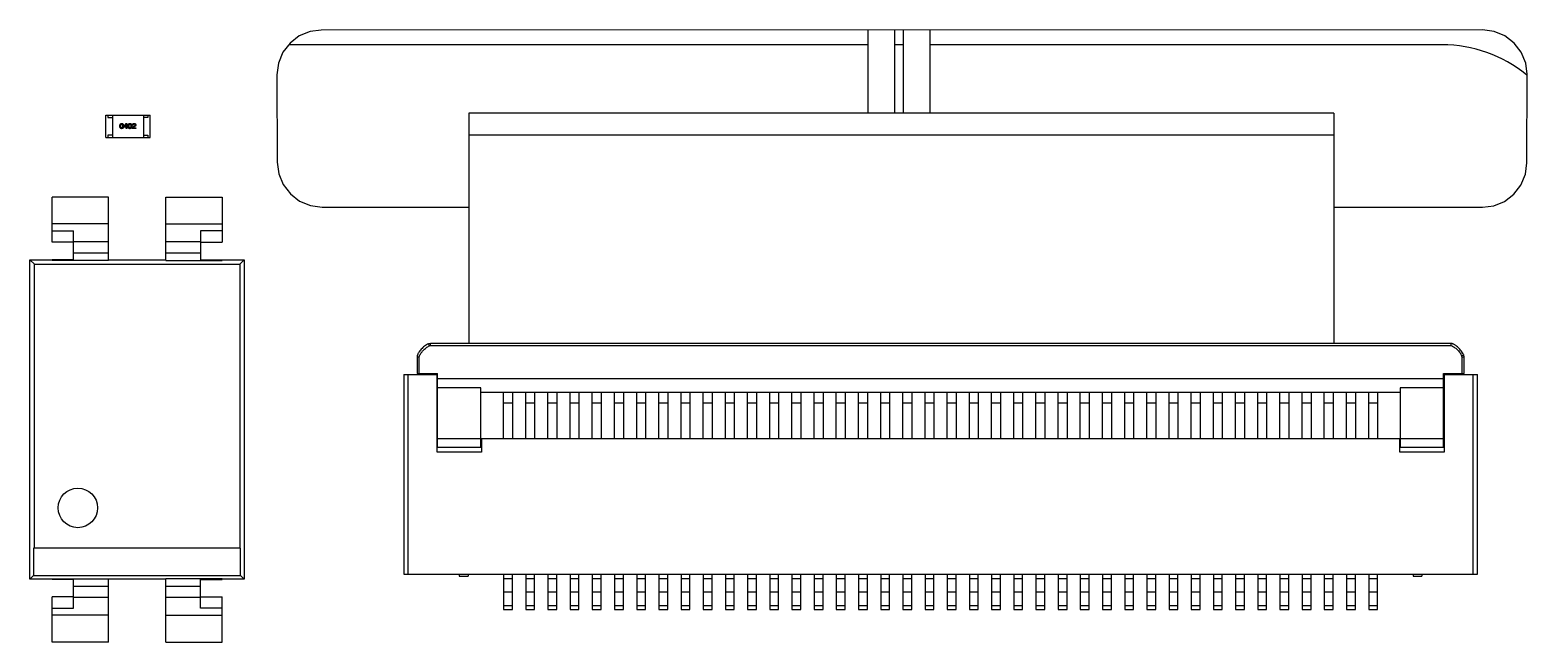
# Model space of a CAD drawing. Header units: inches. Extents: x -190 to 160, y -110 to 38.
# Drawn here: x 96.94 to 130.69, y -48.86 to -35.06 of the extents above; entities that cross this region are included whole.
import ezdxf

# ---------------------------------------------------------------- set-up
doc = ezdxf.new("R2010")
doc.units = ezdxf.units.IN
doc.header["$LTSCALE"] = 1.21
doc.header["$MEASUREMENT"] = 0
doc.layers.get('0').update_dxf_attribs({"linetype": 'CONTINUOUS'})
doc.layers.add('02___PRT_ALL_AXES', color=7, linetype='CONTINUOUS')

msp = doc.modelspace()

# ---------------------------------------------------------------- linework, layer by layer
at = {"color": 7, "linetype": 'Continuous'}
for p, q in [((103.506, -35.068), (103.256, -35.097)), ((129.684, -35.063), (103.506, -35.068)), ((129.945, -35.097), (129.684, -35.063)), ((102.804, -35.358), (102.643, -35.567)), ((115.826, -35.397), (102.774, -35.397)), ((103.013, -35.198), (102.804, -35.358)), ((103.256, -35.097), (103.013, -35.198)), ((116.626, -35.397), (116.426, -35.397)), ((128.776, -35.397), (117.226, -35.397)), ((130.189, -35.198), (129.945, -35.097)), ((130.397, -35.358), (130.189, -35.198)), ((130.558, -35.567), (130.397, -35.358)), ((102.643, -35.567), (102.543, -35.811)), ((130.658, -35.811), (130.558, -35.567)), ((102.543, -35.811), (102.508, -36.072)), ((102.508, -36.072), (102.517, -38.047)), ((130.688, -36.061), (130.658, -35.811)), ((130.684, -38.056), (130.688, -36.061)), ((98.65, -36.985), (99.65, -36.985)), ((98.65, -37.485), (98.65, -36.985)), ((98.7, -36.985), (98.7, -37.035)), ((98.7, -37.035), (98.8, -37.035)), ((98.8, -36.985), (98.8, -37.485)), ((99.5, -36.985), (99.5, -37.485)), ((99.6, -37.035), (99.5, -37.035)), ((99.6, -36.985), (99.6, -37.035)), ((99.65, -37.485), (99.65, -36.985)), ((126.336, -36.937), (106.836, -36.937)), ((106.836, -36.937), (106.836, -42.13)), ((126.336, -36.937), (126.336, -42.13)), ((98.8, -37.435), (98.7, -37.435)), ((98.7, -37.435), (98.7, -37.485)), ((99.061, -37.244), (99.114, -37.169)), ((99.061, -37.258), (99.061, -37.244)), ((99.112, -37.258), (99.061, -37.258)), ((99.112, -37.192), (99.074, -37.246)), ((99.074, -37.246), (99.112, -37.246)), ((99.112, -37.192), (99.112, -37.192)), ((99.112, -37.246), (99.112, -37.192)), ((99.112, -37.287), (99.112, -37.258)), ((99.127, -37.287), (99.112, -37.287)), ((99.114, -37.169), (99.127, -37.169)), ((99.127, -37.169), (99.127, -37.246)), ((99.127, -37.246), (99.145, -37.246)), ((99.145, -37.258), (99.127, -37.258)), ((99.127, -37.258), (99.127, -37.287)), ((99.145, -37.246), (99.145, -37.258)), ((99.328, -37.287), (99.248, -37.287)), ((99.265, -37.212), (99.25, -37.212)), ((99.264, -37.273), (99.328, -37.273)), ((99.275, -37.24), (99.291, -37.231)), ((99.296, -37.244), (99.284, -37.251)), ((99.328, -37.273), (99.328, -37.287)), ((99.5, -37.435), (99.6, -37.435)), ((99.6, -37.435), (99.6, -37.485)), ((126.336, -37.437), (106.836, -37.437)), ((98.65, -37.485), (99.65, -37.485)), ((102.517, -38.047), (102.551, -38.308)), ((130.65, -38.317), (130.684, -38.056)), ((102.551, -38.308), (102.652, -38.551)), ((130.549, -38.56), (130.65, -38.317)), ((102.652, -38.551), (102.812, -38.76)), ((102.812, -38.76), (103.021, -38.92)), ((130.18, -38.929), (130.389, -38.769)), ((130.389, -38.769), (130.549, -38.56)), ((98.713, -38.832), (97.443, -38.832)), ((97.443, -39.851), (97.443, -38.832)), ((98.713, -40.26), (98.713, -38.832)), ((100.003, -38.832), (101.273, -38.832)), ((100.003, -40.26), (100.003, -38.832)), ((101.273, -38.832), (101.273, -39.851)), ((103.021, -38.92), (103.265, -39.021)), ((103.265, -39.021), (103.526, -39.056)), ((103.526, -39.056), (106.836, -39.056)), ((126.336, -39.059), (129.687, -39.059)), ((129.687, -39.059), (129.937, -39.03)), ((129.937, -39.03), (130.18, -38.929)), ((98.713, -39.437), (97.443, -39.437)), ((100.003, -39.437), (101.273, -39.437)), ((97.443, -39.595), (97.927, -39.595)), ((97.927, -40.244), (97.927, -39.595)), ((101.273, -39.595), (100.789, -39.595)), ((100.789, -39.595), (100.789, -40.244)), ((97.927, -39.851), (97.443, -39.851)), ((98.713, -39.843), (97.927, -39.843)), ((97.927, -40.087), (98.713, -40.087)), ((100.789, -39.843), (100.003, -39.843)), ((100.003, -40.087), (100.789, -40.087)), ((100.789, -39.851), (101.273, -39.851)), ((96.942, -40.247), (97.443, -40.247)), ((96.942, -47.448), (96.942, -40.247)), ((96.942, -40.247), (97.042, -40.346)), ((97.042, -40.346), (101.674, -40.346)), ((97.042, -46.745), (97.042, -40.346)), ((97.927, -40.244), (97.443, -40.244)), ((97.443, -40.26), (97.443, -40.244)), ((98.713, -40.26), (97.443, -40.26)), ((98.713, -40.247), (100.003, -40.247)), ((100.003, -40.26), (101.273, -40.26)), ((100.789, -40.244), (101.273, -40.244)), ((101.273, -40.26), (101.273, -40.244)), ((101.273, -40.247), (101.773, -40.247)), ((101.773, -40.247), (101.674, -40.346)), ((101.674, -40.346), (101.674, -46.745)), ((101.773, -40.247), (101.773, -47.448)), ((105.968, -42.13), (105.928, -42.138)), ((105.946, -42.185), (105.928, -42.138)), ((105.946, -42.185), (105.968, -42.18)), ((128.968, -42.13), (105.968, -42.13)), ((105.968, -42.18), (105.968, -42.13)), ((105.968, -42.18), (128.968, -42.18)), ((128.968, -42.13), (128.968, -42.18)), ((105.668, -42.43), (105.718, -42.43)), ((105.668, -42.43), (105.668, -42.81)), ((105.718, -42.81), (105.718, -42.43)), ((129.213, -42.407), (129.26, -42.39)), ((129.213, -42.407), (129.218, -42.43)), ((129.218, -42.43), (129.268, -42.43)), ((129.218, -42.43), (129.218, -42.81)), ((129.268, -42.43), (129.26, -42.39)), ((129.268, -42.81), (129.268, -42.43)), ((105.368, -42.83), (106.128, -42.83)), ((105.368, -42.83), (105.368, -47.33)), ((105.468, -47.33), (105.468, -42.83)), ((105.668, -42.81), (106.128, -42.81)), ((106.118, -44.58), (106.118, -42.83)), ((106.128, -44.47), (106.128, -42.81)), ((128.808, -42.81), (129.268, -42.81)), ((128.808, -44.47), (128.808, -42.81)), ((128.808, -42.83), (129.568, -42.83)), ((128.818, -42.83), (128.818, -44.58)), ((129.468, -42.83), (129.468, -47.33)), ((129.568, -47.33), (129.568, -42.83)), ((128.808, -42.93), (106.128, -42.93)), ((107.108, -43.13), (106.128, -43.13)), ((107.108, -44.47), (107.108, -43.13)), ((128.808, -43.13), (127.828, -43.13)), ((127.828, -43.13), (127.828, -44.47)), ((106.118, -43.33), (106.128, -43.33)), ((107.108, -43.23), (127.828, -43.23)), ((107.618, -44.28), (107.618, -43.23)), ((107.618, -43.473), (107.818, -43.473)), ((107.818, -43.23), (107.818, -44.28)), ((108.118, -44.28), (108.118, -43.23)), ((108.118, -43.473), (108.318, -43.473)), ((108.318, -43.23), (108.318, -44.28)), ((108.618, -44.28), (108.618, -43.23)), ((108.618, -43.473), (108.818, -43.473)), ((108.818, -43.23), (108.818, -44.28)), ((109.118, -44.28), (109.118, -43.23)), ((109.118, -43.473), (109.318, -43.473)), ((109.318, -43.23), (109.318, -44.28)), ((109.618, -44.28), (109.618, -43.23)), ((109.618, -43.473), (109.818, -43.473)), ((109.818, -43.23), (109.818, -44.28)), ((110.118, -44.28), (110.118, -43.23)), ((110.118, -43.473), (110.318, -43.473)), ((110.318, -43.23), (110.318, -44.28)), ((110.618, -44.28), (110.618, -43.23)), ((110.618, -43.473), (110.818, -43.473)), ((110.818, -43.23), (110.818, -44.28)), ((111.118, -44.28), (111.118, -43.23)), ((111.118, -43.473), (111.318, -43.473)), ((111.318, -43.23), (111.318, -44.28)), ((111.618, -44.28), (111.618, -43.23)), ((111.618, -43.473), (111.818, -43.473)), ((111.818, -43.23), (111.818, -44.28)), ((112.118, -44.28), (112.118, -43.23)), ((112.118, -43.473), (112.318, -43.473)), ((112.318, -43.23), (112.318, -44.28)), ((112.618, -44.28), (112.618, -43.23)), ((112.618, -43.473), (112.818, -43.473)), ((112.818, -43.23), (112.818, -44.28)), ((113.118, -44.28), (113.118, -43.23)), ((113.118, -43.473), (113.318, -43.473)), ((113.318, -43.23), (113.318, -44.28)), ((113.618, -44.28), (113.618, -43.23)), ((113.618, -43.473), (113.818, -43.473)), ((113.818, -43.23), (113.818, -44.28)), ((114.118, -44.28), (114.118, -43.23)), ((114.118, -43.473), (114.318, -43.473)), ((114.318, -43.23), (114.318, -44.28)), ((114.618, -44.28), (114.618, -43.23)), ((114.618, -43.473), (114.818, -43.473)), ((114.818, -43.23), (114.818, -44.28)), ((115.118, -44.28), (115.118, -43.23)), ((115.118, -43.473), (115.318, -43.473)), ((115.318, -43.23), (115.318, -44.28)), ((115.618, -44.28), (115.618, -43.23)), ((115.618, -43.473), (115.818, -43.473)), ((115.818, -43.23), (115.818, -44.28)), ((116.118, -44.28), (116.118, -43.23)), ((116.118, -43.473), (116.318, -43.473)), ((116.318, -43.23), (116.318, -44.28)), ((116.618, -44.28), (116.618, -43.23)), ((116.618, -43.473), (116.818, -43.473)), ((116.818, -43.23), (116.818, -44.28)), ((117.118, -44.28), (117.118, -43.23)), ((117.118, -43.473), (117.318, -43.473)), ((117.318, -43.23), (117.318, -44.28)), ((117.618, -44.28), (117.618, -43.23)), ((117.618, -43.473), (117.818, -43.473)), ((117.818, -43.23), (117.818, -44.28)), ((118.118, -44.28), (118.118, -43.23)), ((118.118, -43.473), (118.318, -43.473)), ((118.318, -43.23), (118.318, -44.28)), ((118.618, -44.28), (118.618, -43.23)), ((118.618, -43.473), (118.818, -43.473)), ((118.818, -43.23), (118.818, -44.28)), ((119.118, -44.28), (119.118, -43.23)), ((119.118, -43.473), (119.318, -43.473)), ((119.318, -43.23), (119.318, -44.28)), ((119.618, -44.28), (119.618, -43.23)), ((119.618, -43.473), (119.818, -43.473)), ((119.818, -43.23), (119.818, -44.28)), ((120.118, -44.28), (120.118, -43.23)), ((120.118, -43.473), (120.318, -43.473)), ((120.318, -43.23), (120.318, -44.28)), ((120.618, -44.28), (120.618, -43.23)), ((120.618, -43.473), (120.818, -43.473)), ((120.818, -43.23), (120.818, -44.28)), ((121.118, -44.28), (121.118, -43.23)), ((121.118, -43.473), (121.318, -43.473)), ((121.318, -43.23), (121.318, -44.28)), ((121.618, -44.28), (121.618, -43.23)), ((121.618, -43.473), (121.818, -43.473)), ((121.818, -43.23), (121.818, -44.28)), ((122.118, -44.28), (122.118, -43.23)), ((122.118, -43.473), (122.318, -43.473)), ((122.318, -43.23), (122.318, -44.28)), ((122.618, -44.28), (122.618, -43.23)), ((122.618, -43.473), (122.818, -43.473)), ((122.818, -43.23), (122.818, -44.28)), ((123.118, -44.28), (123.118, -43.23)), ((123.118, -43.473), (123.318, -43.473)), ((123.318, -43.23), (123.318, -44.28)), ((123.618, -44.28), (123.618, -43.23)), ((123.618, -43.473), (123.818, -43.473)), ((123.818, -43.23), (123.818, -44.28)), ((124.118, -44.28), (124.118, -43.23)), ((124.118, -43.473), (124.318, -43.473)), ((124.318, -43.23), (124.318, -44.28)), ((124.618, -44.28), (124.618, -43.23)), ((124.618, -43.473), (124.818, -43.473)), ((124.818, -43.23), (124.818, -44.28)), ((125.118, -44.28), (125.118, -43.23)), ((125.118, -43.473), (125.318, -43.473)), ((125.318, -43.23), (125.318, -44.28)), ((125.618, -44.28), (125.618, -43.23)), ((125.618, -43.473), (125.818, -43.473)), ((125.818, -43.23), (125.818, -44.28)), ((126.118, -44.28), (126.118, -43.23)), ((126.118, -43.473), (126.318, -43.473)), ((126.318, -43.23), (126.318, -44.28)), ((126.618, -44.28), (126.618, -43.23)), ((126.618, -43.473), (126.818, -43.473)), ((126.818, -43.23), (126.818, -44.28)), ((127.118, -44.28), (127.118, -43.23)), ((127.118, -43.473), (127.318, -43.473)), ((127.318, -43.23), (127.318, -44.28)), ((128.808, -43.33), (128.818, -43.33)), ((106.128, -44.27), (107.618, -44.27)), ((106.128, -44.47), (107.108, -44.47)), ((127.818, -44.28), (107.118, -44.28)), ((107.118, -44.28), (107.118, -44.58)), ((107.818, -44.27), (108.118, -44.27)), ((108.318, -44.27), (108.618, -44.27)), ((108.818, -44.27), (109.118, -44.27)), ((109.318, -44.27), (109.618, -44.27)), ((109.818, -44.27), (110.118, -44.27)), ((110.318, -44.27), (110.618, -44.27)), ((110.818, -44.27), (111.118, -44.27)), ((111.318, -44.27), (111.618, -44.27)), ((111.818, -44.27), (112.118, -44.27)), ((112.318, -44.27), (112.618, -44.27)), ((112.818, -44.27), (113.118, -44.27)), ((113.318, -44.27), (113.618, -44.27)), ((113.818, -44.27), (114.118, -44.27)), ((114.318, -44.27), (114.618, -44.27)), ((114.818, -44.27), (115.118, -44.27)), ((115.318, -44.27), (115.618, -44.27)), ((115.818, -44.27), (116.118, -44.27)), ((116.318, -44.27), (116.618, -44.27)), ((116.818, -44.27), (117.118, -44.27)), ((117.318, -44.27), (117.618, -44.27)), ((117.818, -44.27), (118.118, -44.27)), ((118.318, -44.27), (118.618, -44.27)), ((118.818, -44.27), (119.118, -44.27)), ((119.318, -44.27), (119.618, -44.27)), ((119.818, -44.27), (120.118, -44.27)), ((120.318, -44.27), (120.618, -44.27)), ((120.818, -44.27), (121.118, -44.27)), ((121.318, -44.27), (121.618, -44.27)), ((121.818, -44.27), (122.118, -44.27)), ((122.318, -44.27), (122.618, -44.27)), ((122.818, -44.27), (123.118, -44.27)), ((123.318, -44.27), (123.618, -44.27)), ((123.818, -44.27), (124.118, -44.27)), ((124.318, -44.27), (124.618, -44.27)), ((124.818, -44.27), (125.118, -44.27)), ((125.318, -44.27), (125.618, -44.27)), ((125.818, -44.27), (126.118, -44.27)), ((126.318, -44.27), (126.618, -44.27)), ((126.818, -44.27), (127.118, -44.27)), ((127.318, -44.27), (128.808, -44.27)), ((127.818, -44.58), (127.818, -44.28)), ((127.828, -44.47), (128.808, -44.47)), ((107.118, -44.58), (106.118, -44.58)), ((128.818, -44.58), (127.818, -44.58)), ((101.69, -46.745), (97.026, -46.745)), ((97.026, -46.745), (97.026, -47.364)), ((101.69, -47.364), (101.69, -46.745)), ((96.942, -47.448), (97.026, -47.364)), ((97.443, -47.448), (96.942, -47.448)), ((97.026, -47.364), (101.69, -47.364)), ((97.443, -47.435), (98.713, -47.435)), ((97.443, -47.451), (97.443, -47.435)), ((97.927, -47.451), (97.443, -47.451)), ((97.927, -48.099), (97.927, -47.451)), ((98.713, -48.862), (98.713, -47.435)), ((100.003, -47.448), (98.713, -47.448)), ((101.273, -47.435), (100.003, -47.435)), ((100.003, -48.862), (100.003, -47.435)), ((100.789, -47.451), (101.273, -47.451)), ((100.789, -48.099), (100.789, -47.451)), ((101.273, -47.451), (101.273, -47.435)), ((101.773, -47.448), (101.273, -47.448)), ((101.773, -47.448), (101.69, -47.364)), ((105.368, -47.33), (129.568, -47.33)), ((106.618, -47.33), (106.618, -47.38)), ((106.618, -47.38), (106.818, -47.38)), ((106.818, -47.33), (106.818, -47.38)), ((107.618, -47.33), (107.618, -48.13)), ((107.618, -47.43), (107.818, -47.43)), ((107.818, -48.13), (107.818, -47.33)), ((108.118, -47.33), (108.118, -48.13)), ((108.118, -47.43), (108.318, -47.43)), ((108.318, -48.13), (108.318, -47.33)), ((108.618, -47.33), (108.618, -48.13)), ((108.618, -47.43), (108.818, -47.43)), ((108.818, -48.13), (108.818, -47.33)), ((109.118, -47.33), (109.118, -48.13)), ((109.118, -47.43), (109.318, -47.43)), ((109.318, -48.13), (109.318, -47.33)), ((109.618, -47.33), (109.618, -48.13)), ((109.618, -47.43), (109.818, -47.43)), ((109.818, -48.13), (109.818, -47.33)), ((110.118, -47.33), (110.118, -48.13)), ((110.118, -47.43), (110.318, -47.43)), ((110.318, -48.13), (110.318, -47.33)), ((110.618, -47.33), (110.618, -48.13)), ((110.618, -47.43), (110.818, -47.43)), ((110.818, -48.13), (110.818, -47.33)), ((111.118, -47.33), (111.118, -48.13)), ((111.118, -47.43), (111.318, -47.43)), ((111.318, -48.13), (111.318, -47.33)), ((111.618, -47.33), (111.618, -48.13)), ((111.618, -47.43), (111.818, -47.43)), ((111.818, -48.13), (111.818, -47.33)), ((112.118, -47.33), (112.118, -48.13)), ((112.118, -47.43), (112.318, -47.43)), ((112.318, -48.13), (112.318, -47.33)), ((112.618, -47.33), (112.618, -48.13)), ((112.618, -47.43), (112.818, -47.43)), ((112.818, -48.13), (112.818, -47.33)), ((113.118, -47.33), (113.118, -48.13)), ((113.118, -47.43), (113.318, -47.43)), ((113.318, -48.13), (113.318, -47.33)), ((113.618, -47.33), (113.618, -48.13)), ((113.618, -47.43), (113.818, -47.43)), ((113.818, -48.13), (113.818, -47.33)), ((114.118, -47.33), (114.118, -48.13)), ((114.118, -47.43), (114.318, -47.43)), ((114.318, -48.13), (114.318, -47.33)), ((114.618, -47.33), (114.618, -48.13)), ((114.618, -47.43), (114.818, -47.43)), ((114.818, -48.13), (114.818, -47.33)), ((115.118, -47.33), (115.118, -48.13)), ((115.118, -47.43), (115.318, -47.43)), ((115.318, -48.13), (115.318, -47.33)), ((115.618, -47.33), (115.618, -48.13)), ((115.618, -47.43), (115.818, -47.43)), ((115.818, -48.13), (115.818, -47.33)), ((116.118, -47.33), (116.118, -48.13)), ((116.118, -47.43), (116.318, -47.43)), ((116.318, -48.13), (116.318, -47.33)), ((116.618, -47.33), (116.618, -48.13)), ((116.618, -47.43), (116.818, -47.43)), ((116.818, -48.13), (116.818, -47.33)), ((117.118, -47.33), (117.118, -48.13)), ((117.118, -47.43), (117.318, -47.43)), ((117.318, -48.13), (117.318, -47.33)), ((117.618, -47.33), (117.618, -48.13)), ((117.618, -47.43), (117.818, -47.43)), ((117.818, -48.13), (117.818, -47.33)), ((118.118, -47.33), (118.118, -48.13)), ((118.118, -47.43), (118.318, -47.43)), ((118.318, -48.13), (118.318, -47.33)), ((118.618, -47.33), (118.618, -48.13)), ((118.618, -47.43), (118.818, -47.43)), ((118.818, -48.13), (118.818, -47.33)), ((119.118, -47.33), (119.118, -48.13)), ((119.118, -47.43), (119.318, -47.43)), ((119.318, -48.13), (119.318, -47.33)), ((119.618, -47.33), (119.618, -48.13)), ((119.618, -47.43), (119.818, -47.43)), ((119.818, -48.13), (119.818, -47.33)), ((120.118, -47.33), (120.118, -48.13)), ((120.118, -47.43), (120.318, -47.43)), ((120.318, -48.13), (120.318, -47.33)), ((120.618, -47.33), (120.618, -48.13)), ((120.618, -47.43), (120.818, -47.43)), ((120.818, -48.13), (120.818, -47.33)), ((121.118, -47.33), (121.118, -48.13)), ((121.118, -47.43), (121.318, -47.43)), ((121.318, -48.13), (121.318, -47.33)), ((121.618, -47.33), (121.618, -48.13)), ((121.618, -47.43), (121.818, -47.43)), ((121.818, -48.13), (121.818, -47.33)), ((122.118, -47.33), (122.118, -48.13)), ((122.118, -47.43), (122.318, -47.43)), ((122.318, -48.13), (122.318, -47.33)), ((122.618, -47.33), (122.618, -48.13)), ((122.618, -47.43), (122.818, -47.43)), ((122.818, -48.13), (122.818, -47.33)), ((123.118, -47.33), (123.118, -48.13)), ((123.118, -47.43), (123.318, -47.43)), ((123.318, -48.13), (123.318, -47.33)), ((123.618, -47.33), (123.618, -48.13)), ((123.618, -47.43), (123.818, -47.43)), ((123.818, -48.13), (123.818, -47.33)), ((124.118, -47.33), (124.118, -48.13)), ((124.118, -47.43), (124.318, -47.43)), ((124.318, -48.13), (124.318, -47.33)), ((124.618, -47.33), (124.618, -48.13)), ((124.618, -47.43), (124.818, -47.43)), ((124.818, -48.13), (124.818, -47.33)), ((125.118, -47.33), (125.118, -48.13)), ((125.118, -47.43), (125.318, -47.43)), ((125.318, -48.13), (125.318, -47.33)), ((125.618, -47.33), (125.618, -48.13)), ((125.618, -47.43), (125.818, -47.43)), ((125.818, -48.13), (125.818, -47.33)), ((126.118, -47.33), (126.118, -48.13)), ((126.118, -47.43), (126.318, -47.43)), ((126.318, -48.13), (126.318, -47.33)), ((126.618, -47.33), (126.618, -48.13)), ((126.618, -47.43), (126.818, -47.43)), ((126.818, -48.13), (126.818, -47.33)), ((127.118, -47.33), (127.118, -48.13)), ((127.118, -47.43), (127.318, -47.43)), ((127.318, -48.13), (127.318, -47.33)), ((128.118, -47.33), (128.118, -47.38)), ((128.118, -47.38), (128.318, -47.38)), ((128.318, -47.33), (128.318, -47.38)), ((97.927, -47.843), (97.443, -47.843)), ((97.443, -48.862), (97.443, -47.843)), ((98.713, -47.607), (97.927, -47.607)), ((97.927, -47.851), (98.713, -47.851)), ((100.789, -47.607), (100.003, -47.607)), ((100.003, -47.851), (100.789, -47.851)), ((100.789, -47.843), (101.273, -47.843)), ((101.273, -48.862), (101.273, -47.843)), ((107.618, -47.73), (107.818, -47.73)), ((108.118, -47.73), (108.318, -47.73)), ((108.618, -47.73), (108.818, -47.73)), ((109.118, -47.73), (109.318, -47.73)), ((109.618, -47.73), (109.818, -47.73)), ((110.118, -47.73), (110.318, -47.73)), ((110.618, -47.73), (110.818, -47.73)), ((111.118, -47.73), (111.318, -47.73)), ((111.618, -47.73), (111.818, -47.73)), ((112.118, -47.73), (112.318, -47.73)), ((112.618, -47.73), (112.818, -47.73)), ((113.118, -47.73), (113.318, -47.73)), ((113.618, -47.73), (113.818, -47.73)), ((114.118, -47.73), (114.318, -47.73)), ((114.618, -47.73), (114.818, -47.73)), ((115.118, -47.73), (115.318, -47.73)), ((115.618, -47.73), (115.818, -47.73)), ((116.118, -47.73), (116.318, -47.73)), ((116.618, -47.73), (116.818, -47.73)), ((117.118, -47.73), (117.318, -47.73)), ((117.618, -47.73), (117.818, -47.73)), ((118.118, -47.73), (118.318, -47.73)), ((118.618, -47.73), (118.818, -47.73)), ((119.118, -47.73), (119.318, -47.73)), ((119.618, -47.73), (119.818, -47.73)), ((120.118, -47.73), (120.318, -47.73)), ((120.618, -47.73), (120.818, -47.73)), ((121.118, -47.73), (121.318, -47.73)), ((121.618, -47.73), (121.818, -47.73)), ((122.118, -47.73), (122.318, -47.73)), ((122.618, -47.73), (122.818, -47.73)), ((123.118, -47.73), (123.318, -47.73)), ((123.618, -47.73), (123.818, -47.73)), ((124.118, -47.73), (124.318, -47.73)), ((124.618, -47.73), (124.818, -47.73)), ((125.118, -47.73), (125.318, -47.73)), ((125.618, -47.73), (125.818, -47.73)), ((126.118, -47.73), (126.318, -47.73)), ((126.618, -47.73), (126.818, -47.73)), ((127.118, -47.73), (127.318, -47.73)), ((97.443, -48.099), (97.927, -48.099)), ((101.273, -48.099), (100.789, -48.099)), ((107.818, -48.047), (107.618, -48.047)), ((107.618, -48.13), (107.818, -48.13)), ((108.318, -48.047), (108.118, -48.047)), ((108.118, -48.13), (108.318, -48.13)), ((108.818, -48.047), (108.618, -48.047)), ((108.618, -48.13), (108.818, -48.13)), ((109.318, -48.047), (109.118, -48.047)), ((109.118, -48.13), (109.318, -48.13)), ((109.818, -48.047), (109.618, -48.047)), ((109.618, -48.13), (109.818, -48.13)), ((110.318, -48.047), (110.118, -48.047)), ((110.118, -48.13), (110.318, -48.13)), ((110.818, -48.047), (110.618, -48.047)), ((110.618, -48.13), (110.818, -48.13)), ((111.318, -48.047), (111.118, -48.047)), ((111.118, -48.13), (111.318, -48.13)), ((111.818, -48.047), (111.618, -48.047)), ((111.618, -48.13), (111.818, -48.13)), ((112.318, -48.047), (112.118, -48.047)), ((112.118, -48.13), (112.318, -48.13)), ((112.818, -48.047), (112.618, -48.047)), ((112.618, -48.13), (112.818, -48.13)), ((113.318, -48.047), (113.118, -48.047)), ((113.118, -48.13), (113.318, -48.13)), ((113.818, -48.047), (113.618, -48.047)), ((113.618, -48.13), (113.818, -48.13)), ((114.318, -48.047), (114.118, -48.047)), ((114.118, -48.13), (114.318, -48.13)), ((114.818, -48.047), (114.618, -48.047)), ((114.618, -48.13), (114.818, -48.13)), ((115.318, -48.047), (115.118, -48.047)), ((115.118, -48.13), (115.318, -48.13)), ((115.818, -48.047), (115.618, -48.047)), ((115.618, -48.13), (115.818, -48.13)), ((116.318, -48.047), (116.118, -48.047)), ((116.118, -48.13), (116.318, -48.13)), ((116.818, -48.047), (116.618, -48.047)), ((116.618, -48.13), (116.818, -48.13)), ((117.318, -48.047), (117.118, -48.047)), ((117.118, -48.13), (117.318, -48.13)), ((117.818, -48.047), (117.618, -48.047)), ((117.618, -48.13), (117.818, -48.13)), ((118.318, -48.047), (118.118, -48.047)), ((118.118, -48.13), (118.318, -48.13)), ((118.818, -48.047), (118.618, -48.047)), ((118.618, -48.13), (118.818, -48.13)), ((119.318, -48.047), (119.118, -48.047)), ((119.118, -48.13), (119.318, -48.13)), ((119.818, -48.047), (119.618, -48.047)), ((119.618, -48.13), (119.818, -48.13)), ((120.318, -48.047), (120.118, -48.047)), ((120.118, -48.13), (120.318, -48.13)), ((120.818, -48.047), (120.618, -48.047)), ((120.618, -48.13), (120.818, -48.13)), ((121.318, -48.047), (121.118, -48.047)), ((121.118, -48.13), (121.318, -48.13)), ((121.818, -48.047), (121.618, -48.047)), ((121.618, -48.13), (121.818, -48.13)), ((122.318, -48.047), (122.118, -48.047)), ((122.118, -48.13), (122.318, -48.13)), ((122.818, -48.047), (122.618, -48.047)), ((122.618, -48.13), (122.818, -48.13)), ((123.318, -48.047), (123.118, -48.047)), ((123.118, -48.13), (123.318, -48.13)), ((123.818, -48.047), (123.618, -48.047)), ((123.618, -48.13), (123.818, -48.13)), ((124.318, -48.047), (124.118, -48.047)), ((124.118, -48.13), (124.318, -48.13)), ((124.818, -48.047), (124.618, -48.047)), ((124.618, -48.13), (124.818, -48.13)), ((125.318, -48.047), (125.118, -48.047)), ((125.118, -48.13), (125.318, -48.13)), ((125.818, -48.047), (125.618, -48.047)), ((125.618, -48.13), (125.818, -48.13)), ((126.318, -48.047), (126.118, -48.047)), ((126.118, -48.13), (126.318, -48.13)), ((126.818, -48.047), (126.618, -48.047)), ((126.618, -48.13), (126.818, -48.13)), ((127.318, -48.047), (127.118, -48.047)), ((127.118, -48.13), (127.318, -48.13)), ((98.713, -48.257), (97.443, -48.257)), ((100.003, -48.257), (101.273, -48.257)), ((98.713, -48.862), (97.443, -48.862)), ((100.003, -48.862), (101.273, -48.862))]:
    msp.add_line(p, q, dxfattribs=at)
msp.add_circle((98.023, -45.839), 0.445, dxfattribs=at)
msp.add_arc((128.776, -38.397), 3, 50.7433, 90, dxfattribs=at)
for points, knots in [([(98.969, -37.23), (98.969, -37.228), (98.97, -37.223), (98.97, -37.216), (98.971, -37.21), (98.972, -37.204), (98.974, -37.198), (98.976, -37.193), (98.978, -37.189), (98.98, -37.185), (98.983, -37.181), (98.986, -37.178), (98.989, -37.175), (98.993, -37.173), (98.997, -37.171), (99.001, -37.17), (99.005, -37.169), (99.008, -37.169), (99.01, -37.169)], [0, 0, 0, 0, 0.088823, 0.172287, 0.250296, 0.323438, 0.392244, 0.456221, 0.516635, 0.573871, 0.628, 0.680335, 0.731489, 0.782557, 0.834044, 0.886738, 0.942089, 1, 1, 1, 1]), ([(99.01, -37.289), (99.008, -37.289), (99.005, -37.289), (99.001, -37.288), (98.997, -37.287), (98.993, -37.285), (98.989, -37.283), (98.986, -37.28), (98.983, -37.277), (98.98, -37.274), (98.978, -37.27), (98.976, -37.266), (98.974, -37.261), (98.972, -37.255), (98.971, -37.25), (98.97, -37.244), (98.97, -37.237), (98.969, -37.232), (98.969, -37.23)], [0, 0, 0, 0, 0.059135, 0.115606, 0.169241, 0.221578, 0.273261, 0.324749, 0.377329, 0.431642, 0.488541, 0.548597, 0.612232, 0.680174, 0.752504, 0.829777, 0.912307, 1, 1, 1, 1]), ([(99.01, -37.183), (99.009, -37.183), (99.007, -37.183), (99.004, -37.183), (99.002, -37.184), (98.999, -37.186), (98.997, -37.187), (98.995, -37.189), (98.993, -37.192), (98.992, -37.195), (98.99, -37.198), (98.989, -37.201), (98.988, -37.205), (98.987, -37.209), (98.986, -37.214), (98.986, -37.219), (98.986, -37.224), (98.986, -37.228), (98.986, -37.23)], [0, 0, 0, 0, 0.049764, 0.097007, 0.143217, 0.188577, 0.235116, 0.282997, 0.333719, 0.387776, 0.445989, 0.508679, 0.576563, 0.649481, 0.728235, 0.812722, 0.903548, 1, 1, 1, 1]), ([(98.986, -37.23), (98.986, -37.232), (98.986, -37.236), (98.986, -37.241), (98.986, -37.246), (98.987, -37.251), (98.988, -37.255), (98.989, -37.259), (98.99, -37.262), (98.992, -37.265), (98.993, -37.268), (98.995, -37.271), (98.997, -37.273), (98.999, -37.274), (99.002, -37.276), (99.004, -37.277), (99.007, -37.277), (99.009, -37.277), (99.01, -37.277)], [0, 0, 0, 0, 0.096457, 0.187288, 0.27178, 0.350132, 0.423455, 0.491343, 0.554037, 0.612253, 0.666313, 0.717038, 0.764921, 0.811214, 0.856775, 0.902988, 0.950234, 1, 1, 1, 1]), ([(99.01, -37.169), (99.011, -37.169), (99.015, -37.169), (99.019, -37.17), (99.023, -37.171), (99.027, -37.173), (99.031, -37.175), (99.034, -37.178), (99.037, -37.181), (99.04, -37.185), (99.042, -37.189), (99.044, -37.193), (99.046, -37.198), (99.047, -37.204), (99.049, -37.21), (99.05, -37.216), (99.05, -37.223), (99.05, -37.228), (99.051, -37.23)], [0, 0, 0, 0, 0.057415, 0.112361, 0.16496, 0.216437, 0.267441, 0.318839, 0.371478, 0.426325, 0.483626, 0.544235, 0.608673, 0.677374, 0.750405, 0.828394, 0.911525, 1, 1, 1, 1]), ([(99.035, -37.23), (99.035, -37.228), (99.035, -37.224), (99.035, -37.219), (99.034, -37.214), (99.033, -37.209), (99.032, -37.205), (99.031, -37.201), (99.03, -37.198), (99.029, -37.195), (99.027, -37.192), (99.025, -37.189), (99.023, -37.187), (99.021, -37.186), (99.018, -37.184), (99.016, -37.183), (99.013, -37.183), (99.011, -37.183), (99.01, -37.183)], [0, 0, 0, 0, 0.095719, 0.185854, 0.269738, 0.347952, 0.420315, 0.487894, 0.550245, 0.608186, 0.662454, 0.713283, 0.761375, 0.808209, 0.854301, 0.901312, 0.949396, 1, 1, 1, 1]), ([(99.01, -37.277), (99.011, -37.277), (99.013, -37.277), (99.016, -37.276), (99.018, -37.275), (99.021, -37.274), (99.023, -37.272), (99.025, -37.27), (99.027, -37.268), (99.029, -37.265), (99.03, -37.262), (99.031, -37.258), (99.032, -37.254), (99.033, -37.25), (99.034, -37.246), (99.035, -37.241), (99.035, -37.235), (99.035, -37.232), (99.035, -37.23)], [0, 0, 0, 0, 0.050879, 0.099377, 0.146973, 0.193618, 0.240619, 0.289461, 0.34047, 0.395283, 0.453059, 0.515633, 0.582666, 0.655287, 0.732971, 0.815933, 0.905166, 1, 1, 1, 1]), ([(99.051, -37.23), (99.051, -37.232), (99.05, -37.237), (99.05, -37.244), (99.049, -37.25), (99.048, -37.255), (99.046, -37.261), (99.044, -37.266), (99.042, -37.27), (99.04, -37.274), (99.037, -37.277), (99.034, -37.28), (99.031, -37.283), (99.027, -37.285), (99.023, -37.287), (99.019, -37.288), (99.015, -37.289), (99.012, -37.289), (99.01, -37.289)], [0, 0, 0, 0, 0.08769, 0.170218, 0.24749, 0.319818, 0.387758, 0.451391, 0.511445, 0.568185, 0.622681, 0.67526, 0.726746, 0.778428, 0.830764, 0.884397, 0.940866, 1, 1, 1, 1]), ([(99.156, -37.23), (99.156, -37.228), (99.156, -37.223), (99.157, -37.216), (99.158, -37.21), (99.159, -37.204), (99.16, -37.198), (99.162, -37.193), (99.164, -37.189), (99.167, -37.185), (99.169, -37.181), (99.172, -37.178), (99.176, -37.175), (99.179, -37.173), (99.183, -37.171), (99.187, -37.17), (99.192, -37.169), (99.195, -37.169), (99.196, -37.169)], [0, 0, 0, 0, 0.088823, 0.172287, 0.250296, 0.323438, 0.392244, 0.456221, 0.516635, 0.573871, 0.628, 0.680335, 0.731489, 0.782557, 0.834044, 0.886738, 0.942089, 1, 1, 1, 1]), ([(99.196, -37.289), (99.195, -37.289), (99.192, -37.289), (99.187, -37.288), (99.183, -37.287), (99.179, -37.285), (99.176, -37.283), (99.172, -37.28), (99.169, -37.277), (99.167, -37.274), (99.164, -37.27), (99.162, -37.266), (99.16, -37.261), (99.159, -37.255), (99.158, -37.25), (99.157, -37.244), (99.156, -37.237), (99.156, -37.232), (99.156, -37.23)], [0, 0, 0, 0, 0.059135, 0.115606, 0.169241, 0.221578, 0.273261, 0.324749, 0.377329, 0.431642, 0.488541, 0.548597, 0.612232, 0.680174, 0.752504, 0.829777, 0.912307, 1, 1, 1, 1]), ([(99.196, -37.183), (99.195, -37.183), (99.194, -37.183), (99.191, -37.183), (99.188, -37.184), (99.186, -37.186), (99.184, -37.187), (99.182, -37.189), (99.18, -37.192), (99.178, -37.195), (99.177, -37.198), (99.176, -37.201), (99.175, -37.205), (99.174, -37.209), (99.173, -37.214), (99.173, -37.219), (99.172, -37.224), (99.172, -37.228), (99.172, -37.23)], [0, 0, 0, 0, 0.049764, 0.097007, 0.143217, 0.188577, 0.235116, 0.282997, 0.333719, 0.387776, 0.445989, 0.508679, 0.576563, 0.649481, 0.728235, 0.812722, 0.903548, 1, 1, 1, 1]), ([(99.172, -37.23), (99.172, -37.232), (99.172, -37.236), (99.173, -37.241), (99.173, -37.246), (99.174, -37.251), (99.175, -37.255), (99.176, -37.259), (99.177, -37.262), (99.178, -37.265), (99.18, -37.268), (99.182, -37.271), (99.184, -37.273), (99.186, -37.274), (99.188, -37.276), (99.191, -37.277), (99.194, -37.277), (99.195, -37.277), (99.196, -37.277)], [0, 0, 0, 0, 0.096457, 0.187288, 0.27178, 0.350132, 0.423455, 0.491343, 0.554037, 0.612253, 0.666313, 0.717038, 0.764921, 0.811214, 0.856775, 0.902988, 0.950234, 1, 1, 1, 1]), ([(99.196, -37.169), (99.198, -37.169), (99.201, -37.169), (99.206, -37.17), (99.21, -37.171), (99.214, -37.173), (99.217, -37.175), (99.22, -37.178), (99.223, -37.181), (99.226, -37.185), (99.228, -37.189), (99.231, -37.193), (99.232, -37.198), (99.234, -37.204), (99.235, -37.21), (99.236, -37.216), (99.237, -37.223), (99.237, -37.228), (99.237, -37.23)], [0, 0, 0, 0, 0.057415, 0.112361, 0.16496, 0.216437, 0.267441, 0.318839, 0.371478, 0.426325, 0.483626, 0.544235, 0.608673, 0.677374, 0.750405, 0.828394, 0.911525, 1, 1, 1, 1]), ([(99.221, -37.23), (99.221, -37.228), (99.221, -37.224), (99.221, -37.219), (99.221, -37.214), (99.22, -37.209), (99.219, -37.205), (99.218, -37.201), (99.217, -37.198), (99.215, -37.195), (99.214, -37.192), (99.212, -37.189), (99.21, -37.187), (99.207, -37.186), (99.205, -37.184), (99.202, -37.183), (99.199, -37.183), (99.197, -37.183), (99.196, -37.183)], [0, 0, 0, 0, 0.095719, 0.185854, 0.269738, 0.347952, 0.420315, 0.487894, 0.550245, 0.608186, 0.662454, 0.713283, 0.761375, 0.808209, 0.854301, 0.901312, 0.949396, 1, 1, 1, 1]), ([(99.196, -37.277), (99.197, -37.277), (99.199, -37.277), (99.202, -37.276), (99.205, -37.275), (99.207, -37.274), (99.21, -37.272), (99.212, -37.27), (99.214, -37.268), (99.215, -37.265), (99.217, -37.262), (99.218, -37.258), (99.219, -37.254), (99.22, -37.25), (99.221, -37.246), (99.221, -37.241), (99.221, -37.235), (99.221, -37.232), (99.221, -37.23)], [0, 0, 0, 0, 0.050879, 0.099377, 0.146973, 0.193618, 0.240619, 0.289461, 0.34047, 0.395283, 0.453059, 0.515633, 0.582666, 0.655287, 0.732971, 0.815933, 0.905166, 1, 1, 1, 1]), ([(99.237, -37.23), (99.237, -37.232), (99.237, -37.237), (99.236, -37.244), (99.235, -37.25), (99.234, -37.255), (99.233, -37.261), (99.231, -37.266), (99.229, -37.27), (99.226, -37.274), (99.224, -37.277), (99.221, -37.28), (99.217, -37.283), (99.214, -37.285), (99.21, -37.287), (99.206, -37.288), (99.201, -37.289), (99.198, -37.289), (99.196, -37.289)], [0, 0, 0, 0, 0.08769, 0.170218, 0.24749, 0.319818, 0.387758, 0.451391, 0.511445, 0.568185, 0.622681, 0.67526, 0.726746, 0.778428, 0.830764, 0.884397, 0.940866, 1, 1, 1, 1]), ([(99.248, -37.287), (99.248, -37.286), (99.248, -37.283), (99.248, -37.279), (99.249, -37.276), (99.25, -37.272), (99.251, -37.269), (99.252, -37.265), (99.253, -37.262), (99.255, -37.259), (99.257, -37.256), (99.259, -37.254), (99.261, -37.251), (99.263, -37.249), (99.266, -37.246), (99.269, -37.244), (99.272, -37.242), (99.274, -37.241), (99.275, -37.24)], [0, 0, 0, 0, 0.069512, 0.136307, 0.201431, 0.265186, 0.327322, 0.388242, 0.448098, 0.507757, 0.566952, 0.626243, 0.686026, 0.745963, 0.807549, 0.869906, 0.934172, 1, 1, 1, 1]), ([(99.25, -37.212), (99.25, -37.21), (99.251, -37.207), (99.251, -37.202), (99.252, -37.198), (99.253, -37.193), (99.255, -37.19), (99.256, -37.186), (99.258, -37.183), (99.261, -37.18), (99.264, -37.178), (99.267, -37.176), (99.27, -37.174), (99.274, -37.172), (99.277, -37.171), (99.282, -37.17), (99.286, -37.169), (99.289, -37.169), (99.291, -37.169)], [0, 0, 0, 0, 0.074935, 0.145873, 0.212498, 0.27598, 0.33603, 0.394042, 0.450372, 0.505546, 0.560812, 0.616481, 0.673265, 0.732328, 0.7938, 0.858943, 0.92718, 1, 1, 1, 1]), ([(99.284, -37.251), (99.282, -37.252), (99.28, -37.253), (99.276, -37.256), (99.273, -37.259), (99.27, -37.261), (99.268, -37.264), (99.266, -37.267), (99.265, -37.27), (99.264, -37.272), (99.264, -37.273)], [0, 0, 0, 0, 0.158292, 0.304606, 0.440272, 0.565336, 0.681745, 0.791834, 0.896966, 1, 1, 1, 1]), ([(99.289, -37.183), (99.288, -37.183), (99.286, -37.183), (99.284, -37.183), (99.281, -37.184), (99.279, -37.184), (99.277, -37.186), (99.275, -37.187), (99.273, -37.188), (99.272, -37.19), (99.27, -37.192), (99.269, -37.194), (99.268, -37.196), (99.267, -37.199), (99.266, -37.202), (99.266, -37.205), (99.266, -37.208), (99.265, -37.21), (99.265, -37.212)], [0, 0, 0, 0, 0.065945, 0.127767, 0.186553, 0.242898, 0.297728, 0.351599, 0.404854, 0.459191, 0.515338, 0.573322, 0.634405, 0.698538, 0.767039, 0.84022, 0.917406, 1, 1, 1, 1]), ([(99.313, -37.204), (99.313, -37.203), (99.312, -37.201), (99.312, -37.199), (99.311, -37.197), (99.311, -37.195), (99.31, -37.193), (99.309, -37.191), (99.308, -37.19), (99.306, -37.188), (99.305, -37.187), (99.303, -37.186), (99.301, -37.185), (99.299, -37.184), (99.297, -37.184), (99.294, -37.183), (99.292, -37.183), (99.29, -37.183), (99.289, -37.183)], [0, 0, 0, 0, 0.069456, 0.136175, 0.198596, 0.258993, 0.316838, 0.37342, 0.428889, 0.48454, 0.540119, 0.597644, 0.65702, 0.718534, 0.783117, 0.851564, 0.923888, 1, 1, 1, 1]), ([(99.291, -37.169), (99.292, -37.169), (99.295, -37.169), (99.299, -37.17), (99.303, -37.171), (99.307, -37.172), (99.31, -37.173), (99.313, -37.175), (99.316, -37.177), (99.318, -37.179), (99.32, -37.181), (99.322, -37.184), (99.324, -37.187), (99.325, -37.19), (99.327, -37.193), (99.327, -37.197), (99.328, -37.2), (99.328, -37.203), (99.328, -37.204)], [0, 0, 0, 0, 0.074847, 0.14558, 0.212628, 0.276599, 0.337792, 0.396608, 0.453638, 0.509854, 0.565589, 0.621545, 0.678777, 0.737222, 0.798388, 0.862259, 0.929312, 1, 1, 1, 1]), ([(99.291, -37.231), (99.292, -37.231), (99.294, -37.23), (99.296, -37.228), (99.299, -37.227), (99.301, -37.225), (99.303, -37.224), (99.305, -37.222), (99.306, -37.22), (99.308, -37.219), (99.309, -37.217), (99.31, -37.215), (99.311, -37.213), (99.312, -37.211), (99.312, -37.209), (99.313, -37.208), (99.313, -37.206), (99.313, -37.204), (99.313, -37.204)], [0, 0, 0, 0, 0.084365, 0.165386, 0.24176, 0.314729, 0.38433, 0.449952, 0.513164, 0.5734, 0.630824, 0.68644, 0.740136, 0.792605, 0.844515, 0.896112, 0.947763, 1, 1, 1, 1]), ([(99.328, -37.204), (99.328, -37.205), (99.328, -37.207), (99.328, -37.21), (99.328, -37.213), (99.327, -37.216), (99.326, -37.219), (99.325, -37.221), (99.323, -37.224), (99.321, -37.226), (99.319, -37.229), (99.316, -37.231), (99.314, -37.233), (99.311, -37.236), (99.308, -37.238), (99.304, -37.24), (99.3, -37.242), (99.298, -37.243), (99.296, -37.244)], [0, 0, 0, 0, 0.055083, 0.109453, 0.162685, 0.21614, 0.26961, 0.324284, 0.380202, 0.437433, 0.497084, 0.559152, 0.624288, 0.692446, 0.763862, 0.838743, 0.917269, 1, 1, 1, 1]), ([(105.928, -42.138), (105.919, -42.142), (105.893, -42.154), (105.841, -42.187), (105.779, -42.241), (105.73, -42.297), (105.702, -42.34), (105.69, -42.359), (105.683, -42.374), (105.679, -42.383), (105.677, -42.39), (105.674, -42.397), (105.67, -42.408), (105.668, -42.419), (105.668, -42.43)], [0, 0, 0, 0, 0.066667, 0.2, 0.466667, 0.733333, 0.8, 0.866667, 0.9, 0.916667, 0.933333, 0.95, 0.966667, 1, 1, 1, 1]), ([(129.26, -42.39), (129.256, -42.381), (129.244, -42.355), (129.211, -42.303), (129.157, -42.241), (129.101, -42.192), (129.058, -42.163), (129.039, -42.152), (129.024, -42.145), (129.015, -42.141), (129.008, -42.139), (129.001, -42.136), (128.99, -42.132), (128.979, -42.13), (128.968, -42.13)], [0, 0, 0, 0, 0.066667, 0.2, 0.466667, 0.733333, 0.8, 0.866667, 0.9, 0.916667, 0.933333, 0.95, 0.966667, 1, 1, 1, 1]), ([(128.968, -42.18), (128.982, -42.18), (129.01, -42.193), (129.046, -42.215), (129.08, -42.24), (129.112, -42.269), (129.142, -42.3), (129.17, -42.333), (129.194, -42.369), (129.207, -42.395), (129.213, -42.407)], [0, 0, 0, 0, 0.124163, 0.249276, 0.374365, 0.499487, 0.624603, 0.749739, 0.874818, 1, 1, 1, 1]), ([(105.718, -42.43), (105.718, -42.416), (105.731, -42.389), (105.753, -42.352), (105.779, -42.318), (105.807, -42.286), (105.838, -42.256), (105.871, -42.228), (105.907, -42.204), (105.933, -42.191), (105.946, -42.185)], [0, 0, 0, 0, 0.124163, 0.249276, 0.374365, 0.499487, 0.624603, 0.749739, 0.874818, 1, 1, 1, 1])]:
    msp.add_open_spline(points, degree=3, knots=knots, dxfattribs=at)
at = {"layer": '02___PRT_ALL_AXES', "color": 7, "linetype": 'Continuous'}
for p, q in [((115.826, -35.066), (115.826, -36.937)), ((116.426, -35.066), (116.426, -36.937)), ((116.626, -35.066), (116.626, -36.937)), ((117.226, -35.065), (117.226, -36.937))]:
    msp.add_line(p, q, dxfattribs=at)

doc.saveas('drawing.dxf')
